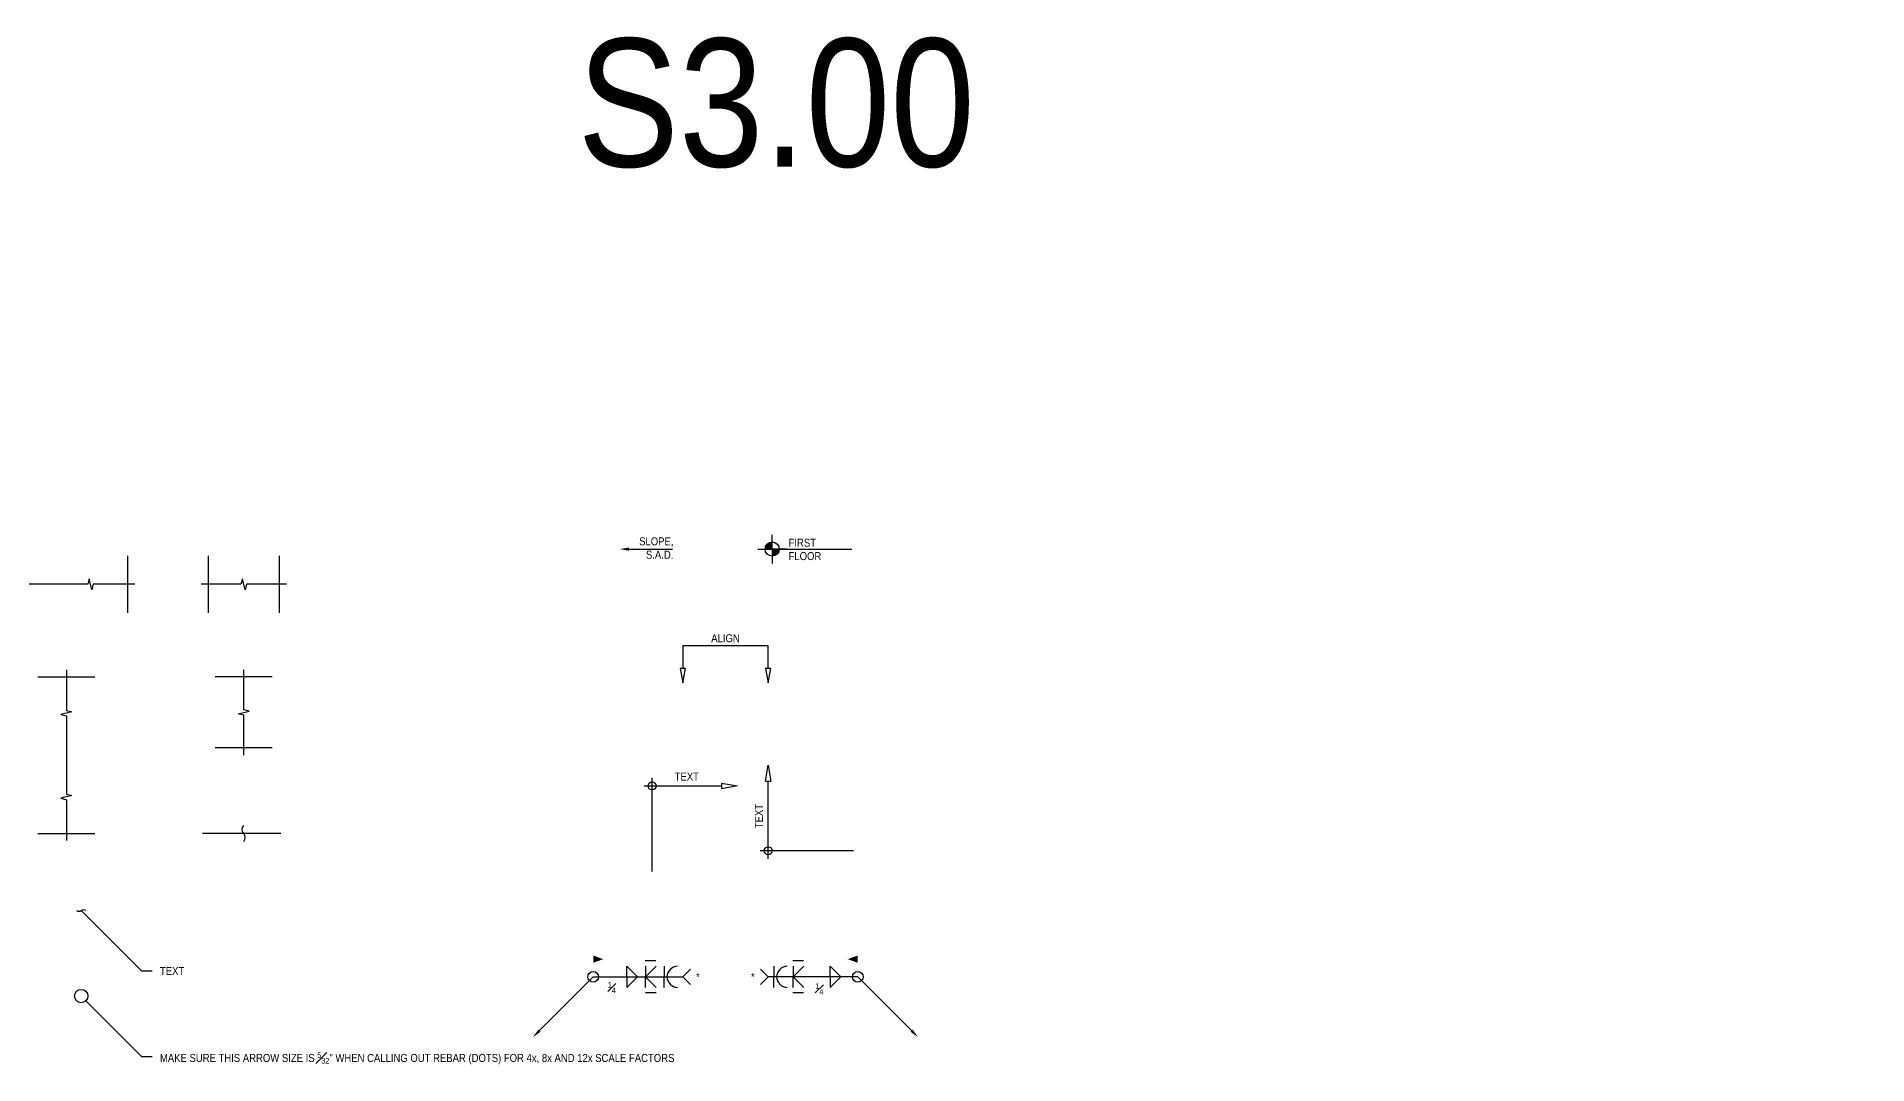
# Model space of a CAD drawing. Header units: inches. Extents: x -2661 to 42767, y -1222 to 9099.
# Drawn here: x 3812.1 to 4069.4, y 1604.3 to 1748.6 of the extents above; entities that cross this region are included whole.
import ezdxf
from ezdxf import colors
from ezdxf.entities.mleader import LeaderData, LeaderLine
from ezdxf.math import Vec2, Vec3

# ---------------------------------------------------------------- set-up
doc = ezdxf.new("R2010")
doc.units = ezdxf.units.IN
doc.header["$LTSCALE"] = 12
doc.header["$MEASUREMENT"] = 0
doc.header["$PDMODE"] = 3
doc.layers.get('0').update_dxf_attribs({"linetype": 'CONTINUOUS'})
doc.layers.get('DefPoints').update_dxf_attribs({"color": 251, "linetype": 'CONTINUOUS'})
for name, color, linetype in [('S-ANNO-DIMS', 2, 'CONTINUOUS'), ('S-ANNO-NOTE', 4, 'CONTINUOUS'), ('S-ANNO-NOTE-EXIST', 251, 'CONTINUOUS'), ('S-BREAK', 2, 'CONTINUOUS')]:
    doc.layers.add(name, color=color, linetype=linetype)
doc.layers.add('S-ANNO-GRID-NONPLOT', color=251, linetype='CONTINUOUS', plot=False)
doc.layers.add('S-ANNO-NONPLOT', color=253, linetype='CONTINUOUS', plot=False, transparency=0.5)
doc.styles.add('Arial', font='arial.ttf', dxfattribs={"width": 0.85})
doc.dimstyles.new('DIM-12_Se', dxfattribs={"dimscale": 12, "dimtxt": 0.09375, "dimasz": 0.109375, "dimexe": 0.0625, "dimexo": 0.0625, "dimgap": 0.0625, "dimtad": 1, "dimdec": 4, "dimzin": 11, "dimdsep": 46, "dimlunit": 4, "dimtxsty": 'Arial', "dimblk": 'ARCHTICK', "dimcen": 0.125, "dimdle": 0.0625, "dimclrd": 256, "dimclre": 256, "dimclrt": 4, "dimadec": 0, "dimazin": 0, "dimtfac": 0.75, "dimtdec": 4, "dimtmove": 0, "dimatfit": 3, "dimfxl": 1, "dimfrac": 1, "dimtolj": 1, "dimtzin": 0, "dimarcsym": 0})

# ---------------------------------------------------------------- blocks, each defined once
blk = doc.blocks.new('ELEV-SYMB')
at = {"layer": 'S-ANNO-NOTE', "color": 2}
for points in [[(-2, 0), (0, 0), (0, 2)], [(2, 0), (0, 0), (0, -2)]]:
    blk.add_lwpolyline(points, dxfattribs=at)
at = {"layer": 'S-ANNO-NOTE', "color": 2, "const_width": 1}
for points in [[(0, 0.5, 0.414214), (-0.5, 0, 0.414214)], [(0, -0.5, 0.414214), (0.5, 0, 0.414214)]]:
    blk.add_lwpolyline(points, format="xyb", dxfattribs=at)
at = {"layer": 'S-ANNO-NOTE', "color": 2}
blk.add_circle((0, 0), 1, dxfattribs=at)
blk = doc.blocks.new('_Integral')
at = {"color": 0, "linetype": 'ByBlock', "lineweight": -2}
for centre, start, end in [((0.44, -0.09), 102, 168), ((-0.44, 0.09), 282, 348)]:
    blk.add_arc(centre, 0.454, start, end, dxfattribs=at)
blk = doc.blocks.new('_DotBlank')
at = {"color": 0, "lineweight": -2}
blk.add_line((-0.5, 0), (-1, 0), dxfattribs=at)
blk.add_circle((0, 0), 0.5, dxfattribs=at)
blk = doc.blocks.new('_Small')
at = {"color": 0, "linetype": 'ByBlock', "lineweight": -2}
blk.add_circle((0, 0), 0.25, dxfattribs=at)
blk = doc.blocks.new('_ClosedBlank')
at = {"color": 0, "linetype": 'ByBlock', "lineweight": -2}
for p, q in [((-1, 0.17), (0, 0)), ((-1, 0.17), (-1, -0.17)), ((0, 0), (-1, -0.17))]:
    blk.add_line(p, q, dxfattribs=at)
blk = doc.blocks.new('*D583')
at = {"layer": 'DefPoints', "color": 0, "transparency": 16777216}
for p in [(3914.94, 1646.27), (3914.94, 1646.27), (3926.94, 1634.27)]:
    blk.add_point(p, dxfattribs=at)
at = {"layer": 'S-ANNO-DIMS', "lineweight": -2, "transparency": 16777216}
for p, q in [((3914.94, 1633.14), (3914.94, 1644.02)), ((3926.94, 1634.27), (3913.81, 1634.27))]:
    blk.add_line(p, q, dxfattribs=at)
at = {"layer": 'S-ANNO-DIMS', "lineweight": -2, "transparency": 16777216, "xscale": 2.25, "yscale": 2.25, "zscale": 2.25}
for name, p, rotation in [('_ClosedBlank', (3914.94, 1646.27), 90), ('_Small', (3914.94, 1634.27), 270)]:
    blk.add_blockref(name, p, dxfattribs=dict(at, rotation=rotation))
at = {"layer": 'S-ANNO-DIMS', "color": 4, "transparency": 16777216, "insert": (3913.63, 1639.14), "char_height": 1.125, "attachment_point": 5, "rotation": 90, "style": 'Arial'}
blk.add_mtext('\\A1;TEXT ', dxfattribs=at)
blk = doc.blocks.new('Se_BREAK SQUIGGLE')
at = {"layer": 'S-BREAK'}
blk.add_lwpolyline([(0, -0.375, 0.408465), (0, 0, -0.407415), (0, 0.369, -2.166217)], format="xyb", dxfattribs=at)
blk = doc.blocks.new('Se_BREAK SYMBOL')
at = {"color": 0, "linetype": 'ByBlock'}
blk.add_lwpolyline([(6, 0), (0.38, 0), (0.19, -0.78), (-0.19, 0.78), (-0.38, 0), (-6, 0)], dxfattribs=at)
blk = doc.blocks.new('*D683')
at = {"layer": 'DefPoints', "color": 0, "transparency": 16777216}
for p in [(3910.63, 1643.37), (3910.63, 1643.37), (3898.63, 1631.37)]:
    blk.add_point(p, dxfattribs=at)
at = {"layer": 'S-ANNO-DIMS', "lineweight": -2, "transparency": 16777216}
for p, q in [((3898.63, 1631.37), (3898.63, 1644.5)), ((3897.5, 1643.37), (3908.38, 1643.37))]:
    blk.add_line(p, q, dxfattribs=at)
at = {"layer": 'S-ANNO-DIMS', "lineweight": -2, "transparency": 16777216, "xscale": 2.25, "yscale": 2.25, "zscale": 2.25, "rotation": 180}
blk.add_blockref('_Small', (3898.63, 1643.37), dxfattribs=at)
at = {"layer": 'S-ANNO-DIMS', "lineweight": -2, "transparency": 16777216, "xscale": 2.25, "yscale": 2.25, "zscale": 2.25}
blk.add_blockref('_ClosedBlank', (3910.63, 1643.37), dxfattribs=at)
at = {"layer": 'S-ANNO-DIMS', "color": 4, "transparency": 16777216, "insert": (3903.5, 1644.69), "char_height": 1.125, "attachment_point": 5, "style": 'Arial'}
blk.add_mtext('\\A1;TEXT ', dxfattribs=at)

msp = doc.modelspace()

# ---------------------------------------------------------------- linework, layer by layer
at = {"layer": 'S-ANNO-DIMS'}
msp.add_lwpolyline([(3915.31345, 1659.86009), (3914.56345, 1659.86009), (3914.93845, 1657.86009), (3915.31345, 1659.86009), (3914.93845, 1659.86009), (3914.93845, 1663.04209), (3902.93845, 1663.04209), (3902.93845, 1659.86009), (3902.56345, 1659.86009), (3902.93845, 1657.86009), (3903.31345, 1659.86009), (3902.56345, 1659.86009)], dxfattribs=at)
at = {"layer": 'S-ANNO-NONPLOT'}
for p, q in [((3824.89358, 1675.70574), (3824.89358, 1667.70574)), ((3836.21608, 1675.70574), (3836.21608, 1667.70574)), ((3846.21608, 1675.70574), (3846.21608, 1667.70574)), ((3812.30046, 1658.70574), (3820.30046, 1658.70574)), ((3845.21608, 1658.70574), (3837.21608, 1658.70574)), ((3845.21608, 1648.70574), (3837.21608, 1648.70574)), ((3812.30046, 1636.69408), (3820.30046, 1636.69408))]:
    msp.add_line(p, q, dxfattribs=at)
msp.add_lwpolyline([(3846.41976, 1636.69408), (3835.44436, 1636.69408)], dxfattribs=at)
at = {"layer": 'S-ANNO-NOTE', "color": 2}
msp.add_line((3913.49676, 1676.64226), (3926.70157, 1676.64226), dxfattribs=at)
at = {"layer": 'S-ANNO-NOTE'}
for p, q in [((3899.15342, 1618.80392), (3897.65342, 1618.80392)), ((3919.90034, 1618.80392), (3918.40034, 1618.80392)), ((3900.31793, 1618.05392), (3900.31793, 1616.55392)), ((3900.31793, 1615.05392), (3900.31793, 1616.55392)), ((3915.72311, 1618.05392), (3915.72311, 1616.55392)), ((3915.72311, 1615.05392), (3915.72311, 1616.55392)), ((3899.19449, 1614.30392), (3897.69449, 1614.30392)), ((3919.90034, 1614.30392), (3918.40034, 1614.30392))]:
    msp.add_line(p, q, dxfattribs=at)
for points in [[(3890.34592, 1616.55392, 0, 0, 0), (3890.34592, 1619.04089, 1.02606, 0, 0), (3891.75546, 1619.04089, 0, 0, 0)], [(3927.53099, 1616.55392, 0, 0, 0), (3927.53099, 1619.04089, 1.02606, 0, 0), (3926.12145, 1619.04089, 0, 0, 0)]]:
    msp.add_lwpolyline(points, format="xyseb", dxfattribs=at)
for points in [[(3895.07104, 1616.55392), (3895.07104, 1618.05392), (3896.57104, 1616.55392)], [(3895.07104, 1616.55392), (3895.07104, 1615.05392), (3896.57104, 1616.55392)], [(3897.69449, 1618.05392), (3897.69449, 1616.55392), (3899.19449, 1618.05392)], [(3897.69449, 1615.05392), (3897.69449, 1616.55392), (3899.19449, 1615.05392)], [(3903.99911, 1615.49326), (3902.93845, 1616.55392), (3903.99911, 1617.61458)], [(3913.87779, 1615.49326), (3914.93845, 1616.55392), (3913.87779, 1617.61458)], [(3918.44141, 1618.05392), (3918.44141, 1616.55392), (3919.94141, 1618.05392)], [(3918.44141, 1615.05392), (3918.44141, 1616.55392), (3919.94141, 1615.05392)], [(3923.66124, 1616.55392), (3923.66124, 1618.05392), (3925.16124, 1616.55392)], [(3923.66124, 1616.55392), (3923.66124, 1615.05392), (3925.16124, 1616.55392)]]:
    msp.add_lwpolyline(points, dxfattribs=at)
for centre in [(3890.34592, 1616.55392), (3927.53099, 1616.55392)]:
    msp.add_circle(centre, 0.75, dxfattribs=at)
for centre, start, end in [((3902.29881, 1616.44804), 93.7722975, 176.2277025), ((3902.29881, 1616.6598), 183.7722975, 266.2277025), ((3917.70399, 1616.44804), 93.7722975, 176.2277025), ((3917.70399, 1616.6598), 183.7722975, 266.2277025)]:
    msp.add_arc(centre, 1.60937, start, end, dxfattribs=at)
at = {"layer": 'S-BREAK'}
for points in [[(3825.89358, 1671.70574), (3820.06074, 1671.70574), (3819.87146, 1670.92739), (3819.49288, 1672.48409), (3819.3036, 1671.70574), (3808.30491, 1671.70574), (3808.11563, 1670.92739), (3807.73705, 1672.48409), (3807.54777, 1671.70574), (3801.79843, 1671.70574)], [(3816.30046, 1659.70574), (3816.30046, 1653.9564), (3817.07881, 1653.76711), (3815.52211, 1653.38854), (3816.30046, 1653.19925), (3816.30046, 1642.20057), (3817.07881, 1642.01128), (3815.52211, 1641.63271), (3816.30046, 1641.44342), (3816.30046, 1635.69408)]]:
    msp.add_lwpolyline(points, dxfattribs=at)

# ---------------------------------------------------------------- block references
at = {"layer": 'S-ANNO-NOTE'}
msp.add_blockref('ELEV-SYMB', (3915.49676, 1676.64226), dxfattribs=at)
at = {"layer": 'S-BREAK'}
msp.add_blockref('Se_BREAK SYMBOL', (3841.21608, 1671.70574), dxfattribs=at)
at = {"layer": 'S-BREAK', "rotation": 270}
msp.add_blockref('Se_BREAK SYMBOL', (3841.21608, 1653.70574), dxfattribs=at)
at = {"layer": 'S-BREAK', "xscale": 3, "yscale": 3, "zscale": 3}
msp.add_blockref('Se_BREAK SQUIGGLE', (3841.21608, 1636.69408), dxfattribs=at)

# ---------------------------------------------------------------- texts
at = {"layer": 'S-ANNO-GRID-NONPLOT', "color": 191, "insert": (3943.98708, 1748.36325), "char_height": 18, "width": 59.0975878, "attachment_point": 3, "style": 'Arial'}
msp.add_mtext('S3.00', dxfattribs=at)
at = {"layer": 'S-ANNO-NOTE', "insert": (3901.62379, 1678.28705), "char_height": 1.125, "width": 5.8017409, "attachment_point": 3, "rotation": 359.8065106, "style": 'Arial'}
msp.add_mtext('SLOPE, S.A.D.', dxfattribs=at)
at = {"layer": 'S-ANNO-NOTE', "char_height": 1.125, "style": 'Arial'}
for s, insert, width, attachment_point in [('FIRST\\PFLOOR', (3917.8035, 1678.10155), 18.0116568, 1), ('ALIGN', (3908.93845, 1663.54209), 4.8459129, 8), ('*', (3904.79087, 1616.55392), 12.6638708, 4), ('*', (3913.03417, 1616.55392), 14.5516162, 6), ('\\A1;{\\H0.7x;\\S1#4;}', (3892.39029, 1615.84442), 2.0903287, 1), ('\\A1;{\\H0.7x;\\S1#4;}', (3922.70086, 1615.65428), 3.6570708, 3)]:
    msp.add_mtext(s, dxfattribs=dict(at, insert=insert, width=width, attachment_point=attachment_point))

# ---------------------------------------------------------------- dimensions: what is measured, and where the dimension line sits
at = {"layer": 'S-ANNO-DIMS'}
for base, p1, p2, angle, picture, middle in [((3910.62595, 1643.37273), (3898.62595, 1631.37273), (3910.62595, 1643.37273), 180, '*D683', (3903.50095, 1644.68523)), ((3914.93845, 1646.26673), (3926.93845, 1634.26673), (3914.93845, 1646.26673), 270, '*D583', (3913.62595, 1639.14173))]:
    dim = msp.add_linear_dim(base=base, p1=p1, p2=p2, angle=angle, text='TEXT ', dimstyle='DIM-12_Se', override={"dimasz": 0.1875, "dimexe": 0.09375, "dimexo": 0, "dimblk1": 'Small', "dimblk2": 'ClosedBlank', "dimsah": 1, "dimdle": 0.09375, "dimse2": 1}, dxfattribs=at)
    dim.commit()
    dim.dimension.update_dxf_attribs({"geometry": picture, "text_midpoint": middle})

# ---------------------------------------------------------------- leaders
at = {"layer": 'S-ANNO-NOTE'}
ml = msp.add_multileader_mtext('Standard', dxfattribs=at)
ml.set_content('', color=4, style='Arial')
ml.set_leader_properties(color=2)
ml.build(insert=Vec2(0, 0))
ml.multileader.update_dxf_attribs({"has_dogleg": 0, "dogleg_length": 1.21451, "arrow_head_size": 1.3125, "scale": 12})
ctx = ml.context
ctx.base_point, ctx.scale, ctx.char_height, ctx.arrow_head_size, ctx.landing_gap_size, ctx.plane_origin, ctx.plane_x_axis, ctx.plane_y_axis = Vec3(3903.65676, 1676.64226), 12, 1.125, 1.3125, 1.08, Vec3(3892.80333, 1683.67286), Vec3(-1, 0), Vec3(0, -1)
ctx.text_align_type = 2
notes = []
notes.append((ctx, [(0, (1, 1, 0), (3899.59489, 1676.64226), (1, 0), 1.90187, [(0, [(3894.06443, 1676.64226)], 0, [])])]))
ctx.mtext.insert, ctx.mtext.text_direction, ctx.mtext.rotation, ctx.mtext.alignment, ctx.mtext.flow_direction = Vec3(3902.57676, 1676.07976), Vec3(-1, 0), 3.141592654, 3, 5
ml = msp.add_multileader_mtext('Standard', dxfattribs=at)
ml.set_content('TEXT', color=4, style='Arial')
ml.set_leader_properties(color=2)
ml.set_arrow_properties(name='INTEGRAL')
ml.build(insert=Vec2(0, 0))
ml.multileader.update_dxf_attribs({"dogleg_length": 0.36, "arrow_head_size": 1.3125, "scale": 12})
ctx = ml.context
ctx.base_point, ctx.scale, ctx.char_height, ctx.arrow_head_size, ctx.landing_gap_size, ctx.plane_origin = Vec3(3828.36413, 1617.37763), 12, 1.125, 1.3125, 1.08, Vec3(3783.15735, 1915.71245)
notes.append((ctx, [(0, (1, 1, 0), (3826.86413, 1617.37763), (1, 0), 1.5, [(0, [(3818.37885, 1625.86291)], 0, [])])]))
ctx.mtext.insert, ctx.mtext.width, ctx.mtext.flow_direction = Vec3(3829.44413, 1617.94013), 20, 5
ml = msp.add_multileader_mtext('Standard', dxfattribs=at)
ml.set_content('', color=4, style='Arial')
ml.set_leader_properties(color=2)
ml.build(insert=Vec2(0, 0))
ml.multileader.update_dxf_attribs({"dogleg_length": 1.21451, "arrow_head_size": 1.3125, "scale": 12})
ctx = ml.context
ctx.base_point, ctx.scale, ctx.char_height, ctx.arrow_head_size, ctx.landing_gap_size, ctx.plane_origin = Vec3(3902.93845, 1616.55392), 12, 1.125, 1.3125, 1.08, Vec3(3883.31532, 1609.52332)
notes.append((ctx, [(0, (1, 1, 0), (3890.34592, 1616.55392), (1, 0), 12.59253, [(0, [(3881.86064, 1608.06864)], 0, [])])]))
ctx.mtext.insert, ctx.mtext.flow_direction = Vec3(3904.01845, 1617.11642), 5
ml = msp.add_multileader_mtext('Standard', dxfattribs=at)
ml.set_content('', color=4, style='Arial')
ml.set_leader_properties(color=2)
ml.build(insert=Vec2(0, 0))
ml.multileader.update_dxf_attribs({"dogleg_length": 1.21451, "arrow_head_size": 1.3125, "scale": 12})
ctx = ml.context
ctx.base_point, ctx.scale, ctx.char_height, ctx.arrow_head_size, ctx.landing_gap_size, ctx.plane_origin = Vec3(3912.77845, 1616.55392), 12, 1.125, 1.3125, 1.08, Vec3(3933.90158, 1609.52332)
ctx.text_align_type = 2
notes.append((ctx, [(0, (1, 1, 0), (3927.53099, 1616.55392), (-1, 0), 12.59253, [(0, [(3936.01627, 1608.06864)], 0, [])])]))
ctx.mtext.insert, ctx.mtext.alignment, ctx.mtext.flow_direction = Vec3(3913.85845, 1617.11642), 3, 5
ml = msp.add_multileader_mtext('Standard', dxfattribs=at)
ml.set_content('\\A1;{\\C4;MAKE SURE THIS ARROW SIZE IS \\H0.7x;\\S5#32;\\H1.4286x;" WHEN CALLING OUT REBAR (DOTS) FOR 4x, 8x AND 12x SCALE FACTORS}', color=4, style='Arial')
ml.set_leader_properties(color=2)
ml.set_arrow_properties(name='DOTBLANK')
ml.build(insert=Vec2(0, 0))
ml.multileader.update_dxf_attribs({"dogleg_length": 0.36, "arrow_head_size": 1.875, "scale": 12})
ctx = ml.context
ctx.base_point, ctx.scale, ctx.char_height, ctx.arrow_head_size, ctx.landing_gap_size, ctx.plane_origin = Vec3(3828.36413, 1605.37763), 12, 1.125, 1.875, 1.08, Vec3(3783.15735, 1903.71245)
notes.append((ctx, [(0, (1, 1, 0), (3826.86413, 1605.37763), (1, 0), 1.5, [(0, [(3818.37885, 1613.86291)], 0, [])])]))
ctx.mtext.insert, ctx.mtext.width, ctx.mtext.defined_height, ctx.mtext.flow_direction = Vec3(3829.44413, 1605.94972), 20, 3.77427, 5
at = {"layer": 'S-ANNO-NOTE-EXIST'}
ml = msp.add_multileader_mtext('Standard', dxfattribs=at)
ml.set_content('{\\C256;TEXT}', color=4, style='Arial')
ml.set_leader_properties(color=256)
ml.set_arrow_properties(name='INTEGRAL')
ml.build(insert=Vec2(0, 0))
ml.multileader.update_dxf_attribs({"dogleg_length": 0.36, "arrow_head_size": 1.3125, "scale": 12})
ctx = ml.context
ctx.base_point, ctx.scale, ctx.char_height, ctx.arrow_head_size, ctx.landing_gap_size, ctx.plane_origin = Vec3(3750.02839, 1617.37763), 12, 1.125, 1.3125, 1.08, Vec3(3703.44602, 1915.71245)
notes.append((ctx, [(0, (1, 1, 0), (3748.52839, 1617.37763), (1, 0), 1.5, [(0, [(3740.04311, 1625.86291)], 0, [])])]))
ctx.mtext.insert, ctx.mtext.width, ctx.mtext.flow_direction = Vec3(3751.10839, 1617.94013), 24, 5
ml = msp.add_multileader_mtext('Standard', dxfattribs=at)
ml.set_content('{\\C256;TEXT}', color=4, style='Arial')
ml.set_leader_properties(color=256)
ml.set_arrow_properties(name='DOTBLANK')
ml.build(insert=Vec2(0, 0))
ml.multileader.update_dxf_attribs({"dogleg_length": 0.36, "arrow_head_size": 1.875, "scale": 12})
ctx = ml.context
ctx.base_point, ctx.scale, ctx.char_height, ctx.arrow_head_size, ctx.landing_gap_size, ctx.plane_origin = Vec3(3750.02839, 1605.37763), 12, 1.125, 1.875, 1.08, Vec3(3703.44602, 1903.71245)
notes.append((ctx, [(0, (1, 1, 0), (3748.52839, 1605.37763), (1, 0), 1.5, [(0, [(3740.04311, 1613.86291)], 0, [])])]))
ctx.mtext.insert, ctx.mtext.width, ctx.mtext.flow_direction = Vec3(3751.10839, 1605.94013), 24, 5
for ctx, leaders in notes:
    for number, flags, end, landing, length, lines in leaders:
        leader = LeaderData()
        leader.index, (leader.has_last_leader_line, leader.has_dogleg_vector, leader.attachment_direction) = number, flags
        leader.last_leader_point, leader.dogleg_vector, leader.dogleg_length = Vec3(end), Vec3(landing), length
        for number, points, colour, breaks in lines:
            line = LeaderLine()
            line.index, line.vertices, line.color, line.breaks = number, Vec3.list(points), colors.encode_raw_color(colour), breaks
            leader.lines.append(line)
        ctx.leaders.append(leader)

doc.saveas('drawing.dxf')
